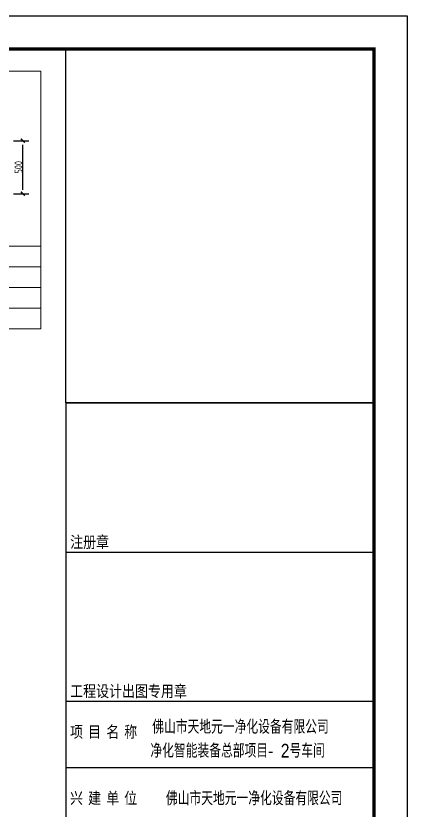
# Model space of a CAD drawing. Extents: x -695511 to 885008, y -751583 to -95266.
# Drawn here: x 389323 to 404088, y -272895 to -242936 of the extents above; entities that cross this region are included whole.
import ezdxf

# ---------------------------------------------------------------- set-up
doc = ezdxf.new("R2010")
doc.units = 0
doc.header["$LTSCALE"] = 1000
doc.header["$MEASUREMENT"] = 0
for name, color, linetype in [('0_cad_copy', 7, 'Continuous'), ('13', 13, 'Continuous'), ('14', 1, 'Continuous'), ('_0', 7, 'Continuous'), ('PUB_TITLE', 4, 'Continuous')]:
    doc.layers.add(name, color=color, linetype=linetype)
doc.layers.add('柱尺寸标注', color=3, linetype='Continuous', lineweight=18)
doc.layers.add('柱表边线', color=253, linetype='Continuous', lineweight=18)
doc.styles.add('_HZTXT', font='gs_txt.shx', dxfattribs={"width": 0.8, "bigfont": 'HZTXT.shx'})
doc.styles.add('宋体', font='simsun.ttc')
doc.styles.add('盈建科标注', font='yjkeng.shx', dxfattribs={"width": 0.7, "height": 300, "bigfont": 'yjkchn.shx'})
doc.dimstyles.new('盈建科结构', dxfattribs={"dimscale": 150, "dimtxt": 2.5, "dimasz": 1, "dimexe": 1.5, "dimexo": 1.5, "dimgap": 1, "dimtad": 1, "dimdec": 0, "dimzin": 0, "dimdsep": 46, "dimtxsty": '盈建科标注', "dimblk": 'ARCHTICK', "dimcen": 0.09, "dimclrt": 7, "dimadec": 0, "dimazin": 0, "dimtfac": 1, "dimtdec": 4, "dimtix": 1, "dimtmove": 2, "dimatfit": 3, "dimfxl": 1, "dimtolj": 1, "dimtzin": 0, "dimarcsym": 0})

# ---------------------------------------------------------------- blocks, each defined once
blk = doc.blocks.new('弘吉车间2')
at = {"layer": '14'}
for p, q in [((-9300, 29320), (-9300, 0)), ((-9300, 29320), (0, 29320)), ((-9300, 24820), (0, 24820)), ((-9300, 20320), (0, 20320)), ((-9300, 18320), (0, 18320))]:
    blk.add_line(p, q, dxfattribs=at)
blk.add_lwpolyline([(-9300, 0), (0, 0), (0, 29320), (-9300, 29320)], close=True, dxfattribs=at)
at = {"layer": '13', "color": 7, "style": '_HZTXT', "width": 0.85}
for s, height, p in [('佛山市天地元一净化设备有限公司', 417.91, (-6694, 19336)), ('净化智能装备总部项目-', 417.91, (-6750, 18616)), ('2号车间', 417.9, (-2815, 18616)), ('佛山市天地元一净化设备有限公司', 417.91, (-6282, 17179))]:
    blk.add_text(s, height=height, dxfattribs=at).set_placement(p)
at = {"layer": '14', "style": '宋体', "width": 0.82}
for s, p in [('注册章', (-9173, 24949)), ('工程设计出图专用章', (-9173, 20449)), ('项', (-9176, 19220)), ('目', (-8632, 19220)), ('名', (-8081, 19220)), ('称', (-7542, 19220)), ('兴', (-9176, 17220)), ('建', (-8632, 17220)), ('单', (-8081, 17220)), ('位', (-7542, 17220))]:
    blk.add_text(s, height=350, dxfattribs=at).set_placement(p)
blk = doc.blocks.new('*D90')
at = {"layer": '0_cad_copy', "color": 0, "const_width": 0.35}
blk.add_lwpolyline([(-0.5, -0.5), (0.5, 0.5)], dxfattribs=at)
blk = doc.blocks.new('*D415')
at = {"layer": 'Defpoints', "color": 0, "transparency": 16777216}
for p in [(389086, -247646), (389586, -247646), (389086, -249646)]:
    blk.add_point(p, dxfattribs=at)
at = {"layer": '柱尺寸标注', "color": 0, "lineweight": -2, "transparency": 16777216}
for p, q in [((389236, -247646), (389811, -247646)), ((389586, -249496), (389586, -247796)), ((389236, -249646), (389811, -249646))]:
    blk.add_line(p, q, dxfattribs=at)
at = {"layer": '柱尺寸标注', "color": 0, "linetype": 'ByBlock', "lineweight": -2, "transparency": 16777216, "xscale": 150, "yscale": 150, "zscale": 150}
for p, rotation in [((389586, -247646), 90), ((389586, -249646), 270)]:
    blk.add_blockref('*D90', p, dxfattribs=dict(at, rotation=rotation))
at = {"layer": '柱尺寸标注', "color": 7, "lineweight": 18, "transparency": 16777216, "insert": (389421, -248646), "char_height": 300, "attachment_point": 5, "rotation": 90, "style": '盈建科标注'}
blk.add_mtext('\\A1;500', dxfattribs=at)

msp = doc.modelspace()

# ---------------------------------------------------------------- linework, layer by layer
at = {"layer": '14'}
msp.add_line((391212.5, -257536.5), (391212.5, -244186.5), dxfattribs=at)
at = {"layer": 'PUB_TITLE'}
msp.add_lwpolyline([(329837.5, -295436.5), (329837.5, -242936.5), (404087.5, -242936.5), (404087.5, -295436.5)], close=True, dxfattribs=at)
at = {"layer": 'PUB_TITLE', "const_width": 125}
msp.add_lwpolyline([(332962.5, -294186.5), (402837.5, -294186.5), (402837.5, -244186.5), (332962.5, -244186.5)], close=True, dxfattribs=at)
at = {"layer": '柱表边线', "lineweight": 18}
for p, q in [((385260.7, -245020.8), (390260.7, -245020.8)), ((390260.7, -245020.8), (390260.7, -251620.8)), ((390260.7, -245020.8), (390260.7, -251620.8)), ((390260.7, -245020.8), (390260.7, -251620.8)), ((390260.7, -245020.8), (390260.7, -251620.8)), ((385260.7, -251620.8), (390260.7, -251620.8)), ((390260.7, -251620.8), (390260.7, -252400.8)), ((390260.7, -251620.8), (390260.7, -252400.8)), ((390260.7, -251620.8), (390260.7, -252400.8)), ((390260.7, -251620.8), (390260.7, -252400.8)), ((385260.7, -252400.8), (390260.7, -252400.8)), ((390260.7, -252400.8), (390260.7, -253180.8)), ((390260.7, -252400.8), (390260.7, -253180.8)), ((390260.7, -252400.8), (390260.7, -253180.8)), ((390260.7, -252400.8), (390260.7, -253180.8)), ((385260.7, -253180.8), (390260.7, -253180.8)), ((390260.7, -253180.8), (390260.7, -253960.8)), ((390260.7, -253180.8), (390260.7, -253960.8)), ((390260.7, -253180.8), (390260.7, -253960.8)), ((390260.7, -253180.8), (390260.7, -253960.8)), ((385260.7, -253960.8), (390260.7, -253960.8)), ((390260.7, -253960.8), (390260.7, -254740.8)), ((390260.7, -253960.8), (390260.7, -254740.8)), ((390260.7, -253960.8), (390260.7, -254740.8)), ((390260.7, -253960.8), (390260.7, -254740.8)), ((385260.7, -254740.8), (390260.7, -254740.8))]:
    msp.add_line(p, q, dxfattribs=at)

# ---------------------------------------------------------------- block references
at = {"layer": '_0', "xscale": 1.25, "yscale": 1.25, "zscale": 1.25}
msp.add_blockref('弘吉车间2', (402837.5, -294186.5), dxfattribs=at)

# ---------------------------------------------------------------- dimensions: what is measured, and where the dimension line sits
at = {"layer": '柱尺寸标注', "lineweight": 18}
dim = msp.add_aligned_dim(p1=(389085.7, -249645.8), p2=(389085.7, -247645.8), distance=-500, dimstyle='盈建科结构', override={"dimexo": 1, "dimgap": 0.1, "dimlfac": 0.25, "dimrnd": 5, "dimblk": '*D90'}, dxfattribs=at)
dim.commit()
dim.dimension.update_dxf_attribs({"geometry": '*D415', "text_midpoint": (389420.7, -248645.8)})

doc.saveas('drawing.dxf')
